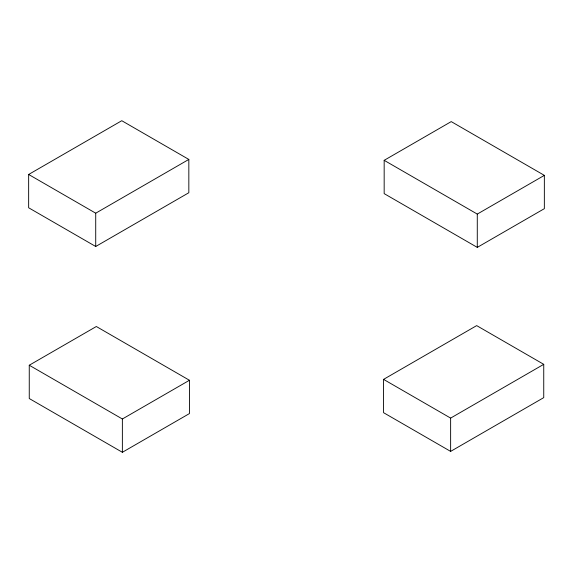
<?xml version="1.0" encoding="UTF-8"?>
<svg xmlns="http://www.w3.org/2000/svg" width="573" height="573" viewBox="0 0 573 573"><rect width="100%" height="100%" fill="white"/><g stroke="black" fill="none" stroke-linecap="round" stroke-linejoin="round"><path stroke-width="0.86" d="M28.65 174.471L121.77 120.71L188.832 159.43L188.832 192.729L95.72 246.49L28.65 207.77L28.65 174.471L95.72 213.192L188.832 159.43M29.259 365.23L96.328 326.51L189.441 380.271L189.441 413.57L122.371 452.29L29.259 398.529L29.259 365.23L122.371 418.992L189.441 380.271M384.168 160.325L451.23 121.605L544.35 175.367L544.35 208.665L477.28 247.386L384.168 193.624L384.168 160.325L477.28 214.087L544.35 175.367M383.559 379.376L476.672 325.614L543.741 364.335L543.741 397.633L450.629 451.395L383.559 412.675L383.559 379.376L450.629 418.097L543.741 364.335M477.28 214.087L477.28 247.386M450.629 418.097L450.629 451.395M122.371 418.992L122.371 452.29M95.72 213.192L95.72 246.49"/></g></svg>
